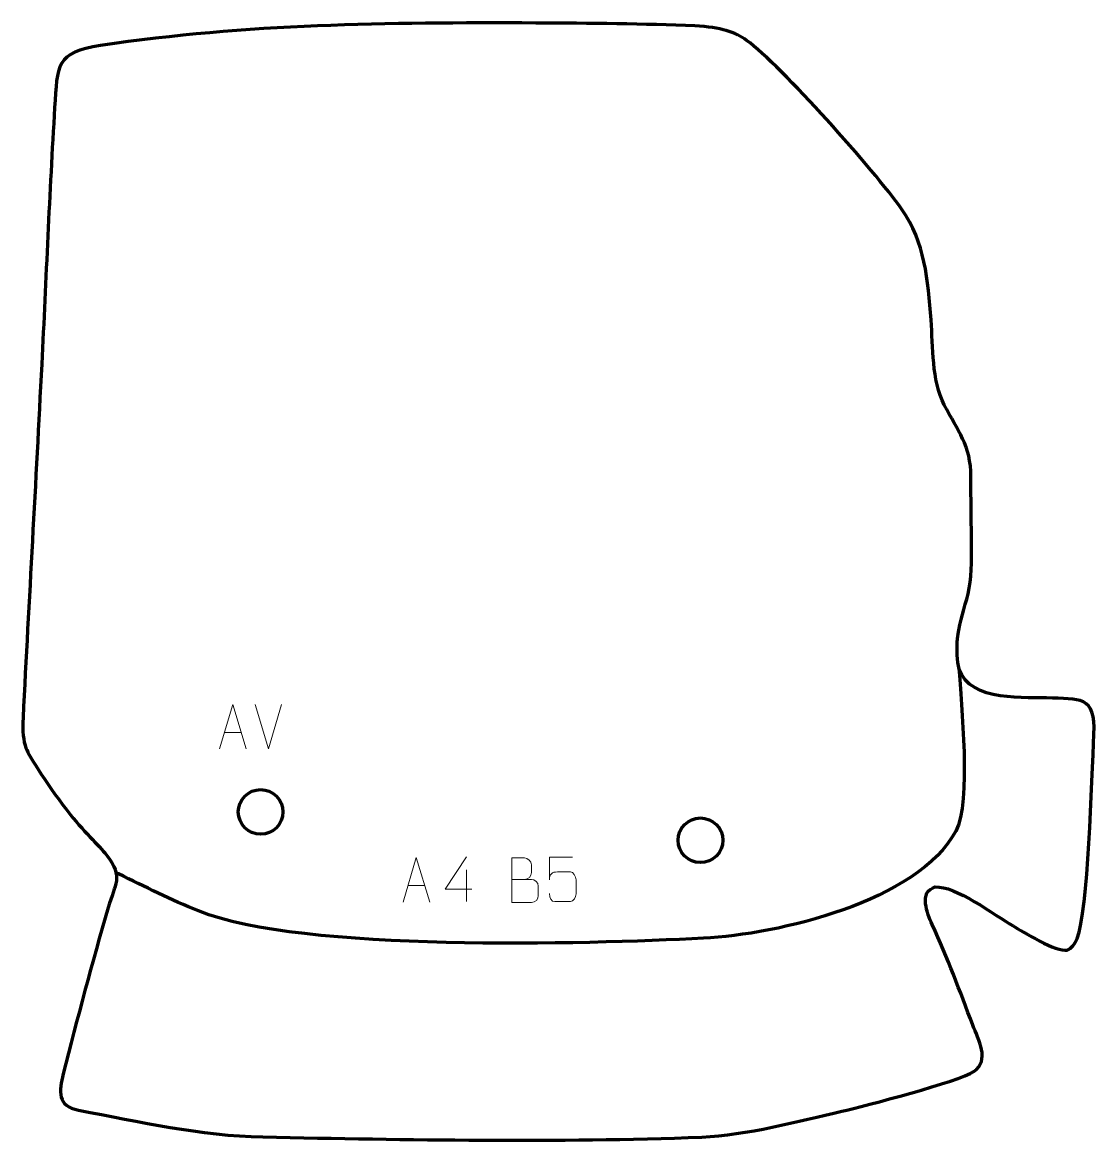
# Model space of a CAD drawing. Header units: millimetres. Extents: x 1020 to 1621, y 83 to 710.
import ezdxf

# ---------------------------------------------------------------- set-up
doc = ezdxf.new("R2010")
doc.units = ezdxf.units.MM
doc.header["$MEASUREMENT"] = 0
doc.layers.add('layer 2', color=7, linetype='Continuous')
doc.layers.add('layer 3', color=7, linetype='Continuous')

msp = doc.modelspace()

# ---------------------------------------------------------------- linework, layer by layer
at = {"layer": 'layer 2', "color": 142, "lineweight": 200}
for centre in [(1153.6277, 268.2033), (1399.9546, 252.3283)]:
    msp.add_ellipse(centre, major_axis=(0, 12.5), ratio=1, dxfattribs=at)
at = {"layer": 'layer 2', "color": 142, "lineweight": 158}
msp.add_open_spline([(1544.6486, 348.816), (1545.8755, 328.6368), (1551.6728, 273.5869), (1542.9481, 257.4633), (1542.9481, 257.4633), (1521.4831, 217.7952), (1443.3569, 199.6052), (1401.5991, 197.4908), (1401.5991, 197.4908), (1335.8672, 194.1627), (1177.2047, 189.4217), (1118.896, 212.7506), (1118.896, 212.7506), (1103.5529, 218.8893), (1088.8807, 226.3823), (1073.9882, 233.5037), (1073.9882, 233.5037), (1073.9882, 233.5037), (1072.5848, 234.173), (1072.5848, 234.173)], degree=3, knots=[0, 0, 0, 0, 0.16666667, 0.16666667, 0.16666667, 0.16666667, 0.33333333, 0.33333333, 0.33333333, 0.33333333, 0.5, 0.5, 0.5, 0.5, 0.66666667, 0.66666667, 0.66666667, 0.66666667, 1, 1, 1, 1], dxfattribs=at)
at = {"layer": 'layer 3', "color": 242, "lineweight": 158}
msp.add_open_spline([(1551.5858, 403.9801), (1550.938, 383.2203), (1541.571, 374.7015), (1544.038, 351.9087), (1544.038, 351.9087), (1546.69, 330.2533), (1577.735, 332.2991), (1593.6655, 331.9934), (1593.6655, 331.9934), (1612.5043, 331.2776), (1621.2211, 333.4519), (1620.2633, 311.7934), (1620.2633, 311.7934), (1619.0895, 286.0815), (1617.0395, 212.4106), (1610.9072, 197.4215), (1610.9072, 197.4215), (1609.5843, 194.1881), (1607.7523, 191.7658), (1605.2087, 190.8494), (1605.2087, 190.8494), (1599.4362, 189.5125), (1580.5177, 201.1144), (1575.084, 204.3473), (1575.084, 204.3473), (1564.7432, 210.4998), (1542.2673, 227.1658), (1531.4183, 226.169), (1531.4183, 226.169), (1521.9486, 223.6522), (1527.1005, 211.0015), (1529.7109, 205.2446), (1529.7109, 205.2446), (1538.3249, 186.2479), (1545.1019, 168.1936), (1552.4662, 148.7625), (1552.4662, 148.7625), (1555.5583, 140.7718), (1562.2262, 129.1989), (1552.9796, 122.846), (1552.9796, 122.846), (1545.1893, 117.4936), (1491.4367, 103.4932), (1479.1759, 100.638), (1479.1759, 100.638), (1454.8577, 95.064), (1425.3465, 87.2551), (1400.7507, 86.1664), (1400.7507, 86.1664), (1319.4697, 83.0952), (1236.2484, 84.6708), (1154.8736, 86.2299), (1154.8736, 86.2299), (1119.5483, 86.9716), (1086.2193, 94.8513), (1051.6497, 101.2356), (1051.6497, 101.2356), (1039.7216, 103.4235), (1040.6066, 111.972), (1043.037, 121.5142), (1043.037, 121.5142), (1050.9303, 152.5042), (1059.3321, 183.929), (1068.2324, 214.638), (1068.2324, 214.638), (1072.1453, 228.1138), (1076.7432, 231.5107), (1067.7372, 243.6587), (1067.7372, 243.6587), (1064.9344, 247.4395), (1055.3059, 256.3523), (1047.1917, 266.6104), (1047.1917, 266.6104), (1035.1887, 281.7845), (1023.868, 299.3798), (1022.1981, 303.9712), (1022.1981, 303.9712), (1020.732, 308.0025), (1020.2162, 313.0307), (1020.5581, 321.0946), (1020.5581, 321.0946), (1023.9885, 386.9873), (1027.6455, 452.868), (1031.0275, 518.7632), (1031.0275, 518.7632), (1033.4775, 566.5612), (1035.3089, 614.7058), (1038.2853, 662.4181), (1038.2853, 662.4181), (1039.8017, 686.2553), (1038.806, 693.2739), (1064.0094, 697.2328), (1064.0094, 697.2328), (1146.5692, 709.3676), (1224.1499, 710.1292), (1307.6797, 709.7715), (1307.6797, 709.7715), (1338.1027, 709.6412), (1368.6631, 709.2469), (1396.8091, 708.287), (1396.8091, 708.287), (1411.5321, 707.2436), (1419.3485, 704.7802), (1425.7968, 700.0779), (1425.7968, 700.0779), (1445.4606, 685.7381), (1497.2585, 627.2921), (1512.7338, 605.4782), (1512.7338, 605.4782), (1525.6836, 587.225), (1527.2998, 565.9289), (1529.0677, 543.5909), (1529.0677, 543.5909), (1530.289, 528.1599), (1529.3385, 510.0844), (1536.465, 496.0705), (1536.465, 496.0705), (1543.9312, 481.3887), (1551.4835, 473.3006), (1551.402, 455.8361), (1551.402, 455.8361), (1551.3216, 438.5361), (1551.9329, 421.2991), (1551.5858, 403.9801)], degree=3, knots=[0, 0, 0, 0, 0.03125, 0.03125, 0.03125, 0.03125, 0.0625, 0.0625, 0.0625, 0.0625, 0.09375, 0.09375, 0.09375, 0.09375, 0.125, 0.125, 0.125, 0.125, 0.15625, 0.15625, 0.15625, 0.15625, 0.1875, 0.1875, 0.1875, 0.1875, 0.21875, 0.21875, 0.21875, 0.21875, 0.25, 0.25, 0.25, 0.25, 0.28125, 0.28125, 0.28125, 0.28125, 0.3125, 0.3125, 0.3125, 0.3125, 0.34375, 0.34375, 0.34375, 0.34375, 0.375, 0.375, 0.375, 0.375, 0.40625, 0.40625, 0.40625, 0.40625, 0.4375, 0.4375, 0.4375, 0.4375, 0.46875, 0.46875, 0.46875, 0.46875, 0.5, 0.5, 0.5, 0.5, 0.53125, 0.53125, 0.53125, 0.53125, 0.5625, 0.5625, 0.5625, 0.5625, 0.59375, 0.59375, 0.59375, 0.59375, 0.625, 0.625, 0.625, 0.625, 0.65625, 0.65625, 0.65625, 0.65625, 0.6875, 0.6875, 0.6875, 0.6875, 0.71875, 0.71875, 0.71875, 0.71875, 0.75, 0.75, 0.75, 0.75, 0.78125, 0.78125, 0.78125, 0.78125, 0.8125, 0.8125, 0.8125, 0.8125, 0.84375, 0.84375, 0.84375, 0.84375, 0.875, 0.875, 0.875, 0.875, 0.90625, 0.90625, 0.90625, 0.90625, 0.9375, 0.9375, 0.9375, 0.9375, 1, 1, 1, 1], dxfattribs=at)
at = {"layer": 'layer 3', "color": 250, "lineweight": 9}
for points, knots in [([(1130.613, 303.4453), (1130.613, 303.4453), (1137.984, 328.3988), (1137.984, 328.3988), (1137.984, 328.3988), (1137.984, 328.3988), (1145.5539, 303.4453), (1145.5539, 303.4453)], [0, 0, 0, 0, 0.33333333, 0.33333333, 0.33333333, 0.33333333, 1, 1, 1, 1]), ([(1233.4092, 217.7232), (1233.4092, 217.7232), (1240.7802, 242.6767), (1240.7802, 242.6767), (1240.7802, 242.6767), (1240.7802, 242.6767), (1248.3501, 217.7232), (1248.3501, 217.7232)], [0, 0, 0, 0, 0.33333333, 0.33333333, 0.33333333, 0.33333333, 1, 1, 1, 1]), ([(1271.8238, 225.0439), (1271.8238, 225.0439), (1257.0021, 225.0439), (1257.0021, 225.0439), (1257.0021, 225.0439), (1257.0021, 225.0439), (1268.8797, 243.1144), (1268.8797, 243.1144)], [0, 0, 0, 0, 0.33333333, 0.33333333, 0.33333333, 0.33333333, 1, 1, 1, 1]), ([(1294.3682, 230.4261), (1298.0068, 230.4265), (1301.5939, 230.4265), (1305.2333, 230.4261), (1305.2333, 230.4261), (1307.2087, 230.4088), (1309.1323, 228.6727), (1309.1323, 226.6231), (1309.1323, 226.6231), (1309.1319, 225.4945), (1309.1319, 222.4451), (1309.1323, 221.3162), (1309.1323, 221.3162), (1309.1499, 219.4583), (1307.6078, 217.4444), (1305.2863, 217.4613), (1305.2863, 217.4613), (1301.6465, 217.4617), (1298.0071, 217.4617), (1294.3682, 217.4613), (1294.3682, 217.4613), (1294.3682, 225.7796), (1294.3682, 234.0974), (1294.3682, 242.4149), (1294.3682, 242.4149), (1296.7419, 242.4149), (1299.116, 242.4149), (1301.4902, 242.4149), (1301.4902, 242.4149), (1303.171, 242.4325), (1305.2678, 240.522), (1305.2855, 238.5596), (1305.2855, 238.5596), (1305.2851, 236.4935), (1305.2851, 236.3475), (1305.2855, 234.281), (1305.2855, 234.281), (1305.3028, 232.2149), (1303.4483, 230.4088), (1301.4383, 230.4261)], [0, 0, 0, 0, 0.09090909, 0.09090909, 0.09090909, 0.09090909, 0.18181818, 0.18181818, 0.18181818, 0.18181818, 0.27272727, 0.27272727, 0.27272727, 0.27272727, 0.36363636, 0.36363636, 0.36363636, 0.36363636, 0.45454545, 0.45454545, 0.45454545, 0.45454545, 0.54545455, 0.54545455, 0.54545455, 0.54545455, 0.63636364, 0.63636364, 0.63636364, 0.63636364, 0.72727273, 0.72727273, 0.72727273, 0.72727273, 0.81818182, 0.81818182, 0.81818182, 0.81818182, 1, 1, 1, 1]), ([(1328.1948, 242.8812), (1328.1948, 242.8812), (1315.3431, 242.8812), (1315.3431, 242.8812), (1315.3431, 242.8812), (1315.3434, 238.6506), (1315.3434, 234.4197), (1315.3431, 230.1885), (1315.3431, 230.1885), (1315.3428, 233.4986), (1316.9738, 234.5704), (1319.7858, 234.6309), (1319.7858, 234.6309), (1322.2254, 234.6312), (1324.6649, 234.6312), (1327.1041, 234.6309), (1327.1041, 234.6309), (1328.7539, 234.6377), (1330.2288, 232.2572), (1330.2573, 230.1885), (1330.2573, 230.1885), (1330.257, 227.6012), (1330.257, 225.0136), (1330.2573, 222.4259), (1330.2573, 222.4259), (1330.3035, 220.4665), (1328.8041, 218.0302), (1327.1782, 217.9717), (1327.1782, 217.9717), (1325.2217, 217.972), (1320.3267, 217.972), (1318.3697, 217.9717), (1318.3697, 217.9717), (1316.5242, 217.9629), (1315.4171, 219.9277), (1315.3963, 222.4788)], [0, 0, 0, 0, 0.1, 0.1, 0.1, 0.1, 0.2, 0.2, 0.2, 0.2, 0.3, 0.3, 0.3, 0.3, 0.4, 0.4, 0.4, 0.4, 0.5, 0.5, 0.5, 0.5, 0.6, 0.6, 0.6, 0.6, 0.7, 0.7, 0.7, 0.7, 0.8, 0.8, 0.8, 0.8, 1, 1, 1, 1])]:
    msp.add_open_spline(points, degree=3, knots=knots, dxfattribs=at)
for points in [[(1157.9725, 303.438), (1157.9725, 303.438), (1150.6507, 328.3916), (1150.6507, 328.3916)], [(1165.2944, 328.3916), (1165.2944, 328.3916), (1157.9726, 303.438), (1157.9726, 303.438)], [(1133.3356, 312.6947), (1133.3356, 312.6947), (1142.8313, 312.6947), (1142.8313, 312.6947)], [(1268.8797, 235.805), (1268.8797, 235.805), (1268.8797, 218.1403), (1268.8797, 218.1403)], [(1236.1318, 226.9726), (1236.1318, 226.9726), (1245.6275, 226.9726), (1245.6275, 226.9726)]]:
    msp.add_open_spline(points, degree=3, dxfattribs=at)

doc.saveas('drawing.dxf')
